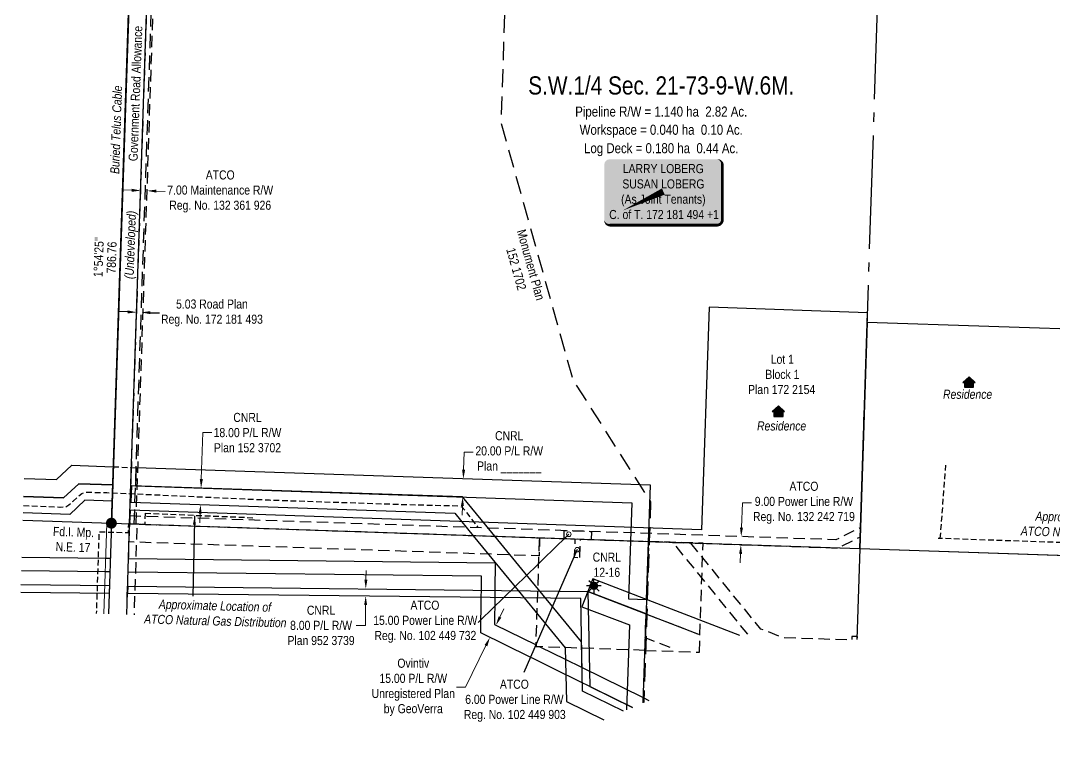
# Model space of a CAD drawing. Extents: x 350042 to 357443, y 6133812 to 6137998.
# Drawn here: x 351869 to 353007, y 6133812 to 6134611 of the extents above; entities that cross this region are included whole.
import ezdxf
from ezdxf.enums import TextEntityAlignment as Align

# ---------------------------------------------------------------- set-up
doc = ezdxf.new("R2010")
doc.units = 0
doc.header["$LTSCALE"] = 5
doc.header["$PDSIZE"] = 0.5
for name, pattern in [('foc-ACCESSROAD', [3.75, 2.5, -1.25]), ('foc-FLOWLINE', [3.75, 2.5, -1.25]), ('foc-MONUMENT-BDYS', [6, 4, -2]), ('foc-QUARTERLINE', [33, 25, -3, 2, -3]), ('foc-TRAV', [1.875, 1.25, -0.625]), ('HIDDEN2', [4.7625, 3.175, -1.5875]), ('UG_PIPE', [1.875, 1.25, -0.625])]:
    doc.linetypes.add(name, pattern=pattern)
doc.layers.get('Defpoints').update_dxf_attribs({"color": 9})
for name, color, linetype in [('AS-OWNER', 7, 'Continuous'), ('AS-PIPE-UG', 44, 'UG_PIPE'), ('AS-PIPE-UG-T', 44, 'Continuous'), ('AS-RESIDENCE', 14, 'Continuous'), ('AS-TELEPHONE-T', 224, 'Continuous'), ('AS-TELUS', 224, 'foc-TEL'), ('C-AR', 13, 'foc-ACCESSROAD'), ('C-RW', 13, 'Continuous'), ('C-SYMBOL', 7, 'Continuous'), ('C-WS', 13, 'foc-ACCESSROAD'), ('C-WS-S', 13, 'Continuous'), ('F-EZE', 190, 'foc-FLOWLINE'), ('F-RW', 190, 'Continuous'), ('L-AREAREQUIRED', 7, 'Continuous'), ('L-AREAWORK', 7, 'Continuous'), ('L-BD1', 253, 'Continuous'), ('L-MON', 1, 'Continuous'), ('L-MON-PLAN', 7, 'foc-MONUMENT-BDYS'), ('L-MON-T', 1, 'Continuous'), ('L-ROAD-T', 7, 'Continuous'), ('L-SEC', 7, 'Continuous'), ('L-SECQ', 8, 'foc-QUARTERLINE'), ('L-TITLEDB', 4, 'Continuous'), ('L-TITLEDB-T', 4, 'Continuous'), ('P-TRAV', 4, 'foc-TRAV'), ('S-3', 3, 'Continuous')]:
    doc.layers.add(name, color=color, linetype=linetype)
for name, color, linetype, lineweight in [('C-RW-T', 13, 'Continuous', 9), ('C-WS-T', 13, 'Continuous', 9), ('F-EZE-T', 190, 'Continuous', 9), ('F-RW-T', 190, 'Continuous', 9), ('T-TEXT', 48, 'Continuous', 18)]:
    doc.layers.add(name, color=color, linetype=linetype, lineweight=lineweight)
doc.styles.add('100L', font='ARIALN.TTF', dxfattribs={"height": 11})
doc.styles.add('175L', font='ARIALN.TTF', dxfattribs={"height": 10})
doc.styles.add('80', font='ARIALN.TTF', dxfattribs={"height": 10})
doc.styles.add('80CG', font='ARIALN.TTF', dxfattribs={"height": 10})
doc.styles.add('80L', font='ARIALN.TTF', dxfattribs={"height": 10})
doc.styles.add('80LS', font='ARIALNI.TTF', dxfattribs={"height": 10})
doc.styles.add('foc-LtypeFont', font='ARIALN.TTF', dxfattribs={"height": 7.35})
doc.linetypes.add('foc-TEL', pattern='A,2,-1,["T",foc-LtypeFont,S=0.2,R=0,X=-0.425,Y=-0.75],-1.24,8', length=12.24)
doc.dimstyles.new('Compass 5 000', dxfattribs={"dimscale": 5, "dimtxt": 9, "dimasz": 2, "dimexe": 0.2, "dimexo": 0.0625, "dimgap": 0.5, "dimtad": 0, "dimtih": 1, "dimtoh": 1, "dimzin": 0, "dimdsep": 46, "dimtxsty": '80CG', "dimcen": 0.1, "dimse1": 1, "dimse2": 1, "dimclrd": 256, "dimclrt": 256, "dimaunit": 1, "dimadec": 4, "dimazin": 0, "dimtfac": 0.06, "dimtofl": 0, "dimtmove": 0, "dimatfit": 1, "dimfxl": 0.2, "dimtolj": 1, "dimtzin": 0, "dimlwd": -1, "dimarcsym": 0})

# ---------------------------------------------------------------- blocks, each defined once
blk = doc.blocks.new('*D393')
at = {"layer": 'C-RW-T', "transparency": 16777216}
for p, q in [((352068.3, 6134106.1), (352070, 6134157.2)), ((352070, 6134157.2), (352080, 6134157.2)), ((352067, 6134068.1), (352066.7, 6134058.1))]:
    blk.add_line(p, q, dxfattribs=at)
for points in [[(352066.6, 6134106.2), (352070, 6134106), (352068, 6134096.1)], [(352065.4, 6134068.2), (352068.7, 6134068.1), (352067.4, 6134078.1)]]:
    blk.add_solid(points, dxfattribs=at)
at = {"layer": 'Defpoints', "color": 0, "transparency": 16777216}
for p in [(352103, 6134094.9), (352067.4, 6134078.1), (352102.4, 6134076.9)]:
    blk.add_point(p, dxfattribs=at)
at = {"layer": 'C-RW-T', "transparency": 16777216, "insert": (352119.1, 6134157.2), "char_height": 10, "attachment_point": 5, "style": '80CG'}
blk.add_mtext('\\A1;CNRL\\P18.00 P/L R/W\\PPlan 152 3702', dxfattribs=at)
blk = doc.blocks.new('*D395')
at = {"layer": 'C-RW-T', "transparency": 16777216}
for p, q in [((352249.5, 6133995.3), (352249.6, 6134005.3)), ((352249.1, 6133967.3), (352248.9, 6133945)), ((352248.9, 6133945), (352238.9, 6133945))]:
    blk.add_line(p, q, dxfattribs=at)
for points in [[(352247.8, 6133995.3), (352251.1, 6133995.3), (352249.3, 6133985.3)], [(352247.5, 6133967.3), (352250.8, 6133967.3), (352249.2, 6133977.3)]]:
    blk.add_solid(points, dxfattribs=at)
at = {"layer": 'Defpoints', "color": 0, "transparency": 16777216}
for p in [(352225.2, 6133985.5), (352225.1, 6133977.6), (352249.2, 6133977.3)]:
    blk.add_point(p, dxfattribs=at)
at = {"layer": 'C-RW-T', "transparency": 16777216, "insert": (352200.1, 6133945), "char_height": 10, "attachment_point": 5, "style": '80CG'}
blk.add_mtext('\\A1;CNRL\\P8.00 P/L R/W\\PPlan 952 3739', dxfattribs=at)
blk = doc.blocks.new('*D396')
at = {"layer": 'Defpoints', "color": 0, "transparency": 16777216}
for p in [(352117.2, 6134706.6), (352119, 6134696.2), (352130.7, 6134698.3)]:
    blk.add_point(p, dxfattribs=at)
at = {"layer": 'F-EZE-T', "transparency": 16777216}
for p, q in [((352127.1, 6134718.5), (352125.3, 6134728.3)), ((352132.4, 6134688.5), (352137.9, 6134657.3)), ((352137.9, 6134657.3), (352147.9, 6134657.3))]:
    blk.add_line(p, q, dxfattribs=at)
for points in [[(352128.7, 6134718.8), (352125.4, 6134718.2), (352128.8, 6134708.6)], [(352134.1, 6134688.8), (352130.8, 6134688.2), (352130.7, 6134698.3)]]:
    blk.add_solid(points, dxfattribs=at)
at = {"layer": 'F-EZE-T', "transparency": 16777216, "insert": (352207.1, 6134657.3), "char_height": 10, "attachment_point": 5, "style": '80CG'}
blk.add_mtext('\\A1;ATCO\\P10.50 Power Line R/W\\PReg. No. 132 361 926', dxfattribs=at)
blk = doc.blocks.new('*D397')
at = {"layer": 'Defpoints', "color": 0, "transparency": 16777216}
for p in [(352637.7, 6134043.6), (352662.5, 6134042.8), (352637.4, 6134034.6)]:
    blk.add_point(p, dxfattribs=at)
at = {"layer": 'F-EZE-T', "transparency": 16777216}
for p, q in [((352662.8, 6134052.8), (352663.8, 6134080)), ((352663.8, 6134080), (352673.8, 6134080)), ((352661.9, 6134023.8), (352661.5, 6134013.8))]:
    blk.add_line(p, q, dxfattribs=at)
for points in [[(352661.2, 6134052.8), (352664.5, 6134052.7), (352662.5, 6134042.8)], [(352660.2, 6134023.9), (352663.5, 6134023.7), (352662.2, 6134033.8)]]:
    blk.add_solid(points, dxfattribs=at)
at = {"layer": 'F-EZE-T', "transparency": 16777216, "insert": (352731.6, 6134080), "char_height": 10, "attachment_point": 5, "style": '80CG'}
blk.add_mtext('\\A1;ATCO \\P9.00 Power Line R/W\\PReg. No. 132 242 719', dxfattribs=at)
blk = doc.blocks.new('*D398')
at = {"layer": 'Defpoints', "color": 0, "transparency": 16777216}
for p in [(352004.3, 6134503.9), (352011.3, 6134503.7), (352008.6, 6134423.4)]:
    blk.add_point(p, dxfattribs=at)
at = {"layer": 'F-EZE-T', "transparency": 16777216}
for p, q in [((351991.6, 6134424), (351981.6, 6134424.3)), ((352018.6, 6134423.1), (352028.6, 6134422.7))]:
    blk.add_line(p, q, dxfattribs=at)
for points in [[(351991.7, 6134425.6), (351991.6, 6134422.3), (352001.6, 6134423.6)], [(352018.7, 6134424.7), (352018.6, 6134421.4), (352008.6, 6134423.4)]]:
    blk.add_solid(points, dxfattribs=at)
at = {"layer": 'F-EZE-T', "transparency": 16777216, "insert": (352089.1, 6134422.7), "char_height": 10, "attachment_point": 5, "style": '80CG'}
blk.add_mtext('\\A1;ATCO\\P{\\A0;7.00 Maintenance R/W\\P}Reg. No. 132 361 926', dxfattribs=at)
blk = doc.blocks.new('*D399')
at = {"layer": 'Defpoints', "color": 0, "transparency": 16777216}
for p in [(352401.7, 6133940.8), (352386, 6133931.8), (352395.1, 6133927.3)]:
    blk.add_point(p, dxfattribs=at)
at = {"layer": 'F-RW-T', "transparency": 16777216}
for p, q in [((352397, 6133954.2), (352401.4, 6133963.2)), ((352381.6, 6133922.8), (352359.1, 6133876.9)), ((352359.1, 6133876.9), (352349.1, 6133876.9))]:
    blk.add_line(p, q, dxfattribs=at)
for points in [[(352395.5, 6133954.9), (352398.5, 6133953.5), (352392.6, 6133945.2)], [(352380.1, 6133923.5), (352383.1, 6133922), (352386, 6133931.8)]]:
    blk.add_solid(points, dxfattribs=at)
at = {"layer": 'F-RW-T', "transparency": 16777216, "insert": (352301.6, 6133876.9), "char_height": 10, "attachment_point": 5, "style": '80CG'}
blk.add_mtext('\\A1;Ovintiv\\P15.00 P/L R/W\\PUnregistered Plan\\Pby GeoVerra', dxfattribs=at)
blk = doc.blocks.new('*D401')
at = {"layer": 'Defpoints', "color": 0, "transparency": 16777216}
for p in [(351997.2, 6134289.5), (352002.2, 6134289.6), (352002.2, 6134289.3)]:
    blk.add_point(p, dxfattribs=at)
at = {"layer": 'L-TITLEDB-T', "transparency": 16777216}
for p, q in [((351987.2, 6134290.1), (351977.2, 6134290.4)), ((352012.2, 6134289.2), (352022.2, 6134288.9))]:
    blk.add_line(p, q, dxfattribs=at)
for points in [[(351987.2, 6134291.7), (351987.1, 6134288.4), (351997.2, 6134289.7)], [(352012.2, 6134290.9), (352012.1, 6134287.6), (352002.2, 6134289.6)]]:
    blk.add_solid(points, dxfattribs=at)
at = {"layer": 'L-TITLEDB-T', "transparency": 16777216, "insert": (352080, 6134288.9), "char_height": 10, "attachment_point": 5, "style": '80CG'}
blk.add_mtext('\\A1;5.03 Road Plan\\PReg. No. 172 181 493 ', dxfattribs=at)
blk = doc.blocks.new('*D402')
at = {"layer": 'C-RW-T', "transparency": 16777216}
for p, q in [((352357, 6134116.3), (352357.7, 6134135.7)), ((352357.7, 6134135.7), (352367.7, 6134135.7)), ((352355.6, 6134076.4), (352355.3, 6134066.4))]:
    blk.add_line(p, q, dxfattribs=at)
for points in [[(352355.3, 6134116.4), (352358.7, 6134116.3), (352356.7, 6134106.3)], [(352354, 6134076.4), (352357.3, 6134076.3), (352356, 6134086.4)]]:
    blk.add_solid(points, dxfattribs=at)
at = {"layer": 'Defpoints', "color": 0, "transparency": 16777216}
for p in [(352356.7, 6134106.3), (352391.1, 6134105.2), (352390.4, 6134085.2)]:
    blk.add_point(p, dxfattribs=at)
at = {"layer": 'C-RW-T', "transparency": 16777216, "insert": (352407.2, 6134135.7), "char_height": 10, "attachment_point": 5, "style": '80CG'}
blk.add_mtext('\\A1;CNRL^J20.00 P/L R/W^JPlan _______', dxfattribs=at)
blk = doc.blocks.new('*U392')
h = blk.add_hatch(color=59)
edge = h.paths.add_edge_path()
edge.add_line((-59, -37), (59, -37))
edge.add_arc((59, -31), 6, 270, 360)
edge.add_line((65, -31), (65, 29.5))
edge.add_arc((59, 29.5), 6, 0, 90)
edge.add_line((59, 35.5), (-59, 35.5))
edge.add_arc((-59, 29.5), 6, 90, 180)
edge.add_line((-65, 29.5), (-65, -31))
edge.add_arc((-59, -31), 6, 180, 270)
at = {"color": 1, "flags": 128}
blk.add_lwpolyline([(-59, -37, 3, 3, 0), (59, -37, 3, 3, 0.414214), (65, -31, 3, 3, 0), (65, 29.5, 3, 0, 0.414214), (59, 35.5, 0, 0, 0), (-59, 35.5, 0, 0, 0.414214), (-65, 29.5, 0, 0, 0), (-65, -31, 0, 3, 0.414214)], format="xyseb", close=True, dxfattribs=at)
blk.add_lwpolyline([(-45, -21, 0, 7.5, 0), (0, 0, 0, 0, 0)], format="xyseb", dxfattribs=at)
at = {"color": 1, "style": '80'}
blk.add_attdef('ENTER_TEXT_001', (-36, -5), '', height=10, dxfattribs=at)
blk = doc.blocks.new('GAS')
h = blk.add_hatch(color=255)
h.dxf.hatch_style = 1
edge = h.paths.add_edge_path()
edge.add_arc((0, 0), 0.9, 0, 360)
for p, q in [((-0.81, 0), (-1.62, 0)), ((-0.57, 0.57), (-1.14, 1.14)), ((0, 0.81), (0, 1.62)), ((0.57, 0.57), (1.14, 1.14)), ((1.62, 0), (0.81, 0)), ((-0.57, -0.57), (-1.14, -1.14)), ((0, -0.81), (0, -1.62)), ((1.14, -1.14), (0.57, -0.57))]:
    blk.add_line(p, q)
blk.add_circle((0, 0), 0.8)
blk = doc.blocks.new('res_occ')
for points in [[(0.1, 0.89), (-1.26, -0.37), (1.46, -0.37)], [(-0.9, -1.43), (1.1, -1.43), (1.1, -0.37), (-0.9, -0.37)]]:
    blk.add_hatch(color=14).paths.add_polyline_path(points)
at = {"color": 14}
for points in [[(0.1, 0.89), (-1.26, -0.37), (1.46, -0.37)], [(-0.9, -1.43), (1.1, -1.43), (1.1, -0.37), (-0.9, -0.37)]]:
    blk.add_lwpolyline(points, close=True, dxfattribs=at)
blk = doc.blocks.new('fdia')
at = {"color": 255, "const_width": 1}
blk.add_lwpolyline([(-0.5, 0, 1), (0.5, 0, 1)], format="xyb", close=True, dxfattribs=at)
blk = doc.blocks.new('Fdiaa')
blk.add_blockref('fdia', (0, 0))
blk = doc.blocks.new('fdib')
at = {"color": 1, "const_width": 1.6}
blk.add_lwpolyline([(-0.4, 0, 1), (0.4, 0, 1)], format="xyb", close=True, dxfattribs=at)
at = {"color": 1}
blk.add_circle((0, 0), 0.8, dxfattribs=at)
blk = doc.blocks.new('Fdibb')
blk.add_blockref('fdib', (0, 0))
blk = doc.blocks.new('fdicc')
for name in ['Fdibb', 'Fdiaa']:
    blk.add_blockref(name, (0, 0))
blk = doc.blocks.new('FDI')
blk.add_blockref('fdicc', (0, 0))

msp = doc.modelspace()

# ---------------------------------------------------------------- linework, layer by layer
at = {"layer": 'AS-PIPE-UG'}
for p, q in [((352881.663, 6134040.693), (352887.898, 6134121.513)), ((352006.439, 6134068.493), (352126.482, 6134063.536))]:
    msp.add_line(p, q, dxfattribs=at)
at = {"layer": 'AS-PIPE-UG', "flags": 128}
for points in [[(351872.418, 6134076.96), (351890.828, 6134076.315), (351912.571, 6134075.284), (351912.978, 6134075.308), (351918.921, 6134075.426), (351922.286, 6134077.645), (351927.06, 6134081.88), (351931.289, 6134085.703), (351936.801, 6134090.12), (351940.744, 6134091.863), (351945.869, 6134091.539), (351964.264, 6134091.233), (352011.791, 6134089.08), (352143.209, 6134083.067), (352296.436, 6134078.002), (352351.719, 6134076.727), (352355.57, 6134075.231), (352359.837, 6134070.066), (352365.304, 6134062.628), (352372.736, 6134052.821)], [(352006.439, 6134068.505), (352006.439, 6134068.493), (352006.018, 6134056.111), (351988.028, 6134056.717), (351987.69, 6134046.74), (351955.605, 6134047.788), (351952.657, 6133958.169)], [(353633.823, 6134015.293), (353196.659, 6134030.056), (352881.663, 6134040.693), (352879.473, 6134040.767)]]:
    msp.add_lwpolyline(points, dxfattribs=at)
at = {"layer": 'AS-TELUS', "flags": 128}
msp.add_lwpolyline([(351969.814, 6134057.147), (351992.176, 6134721.871, 0.14514276), (351979.082, 6134769.176), (351920.343, 6134863.72), (351898.037, 6134899.624)], format="xyb", dxfattribs=at)
at = {"layer": 'C-AR', "flags": 128}
msp.add_lwpolyline([(351988.79, 6134036.876), (351989.437, 6134056.861), (352440.687, 6134041.535), (352440.009, 6134021.551)], close=True, dxfattribs=at)
msp.add_lwpolyline([(352584.476, 6133920.569), (352556.982, 6133931.211), (352557.881, 6133957.665), (352615.29, 6133935.444)], dxfattribs=at)
at = {"layer": 'C-RW', "flags": 128}
for points in [[(351873.346, 6134106.782), (351909.035, 6134105.628), (351925.688, 6134121.231), (351971.407, 6134119.703), (351970.73, 6134099.719), (351933.308, 6134100.97), (351916.664, 6134085.376), (351872.724, 6134086.796)], [(351872.725, 6134086.821), (351916.646, 6134085.403), (351933.3, 6134100.983), (351970.73, 6134099.719), (351970.123, 6134081.734), (351940.147, 6134082.746), (351923.505, 6134067.177), (351872.165, 6134068.834)], [(352533.056, 6133850.558), (352487.856, 6133872.739), (352486.816, 6133926.981), (352431.107, 6133994.805), (352381.498, 6134055.203), (352355.901, 6134086.367), (351991.332, 6134098.682), (351990.727, 6134080.692), (352347.158, 6134068.652), (352367.588, 6134043.778), (352417.197, 6133983.38), (352423.817, 6133975.321), (352468.939, 6133920.386), (352470.07, 6133861.417), (352511.255, 6133841.206)], [(352661.01, 6133933.876), (352499.121, 6133996.454), (352493.715, 6133982.468), (352615.372, 6133935.441)], [(351869.45, 6133981.659), (351967.297, 6133980.506), (351967.559, 6133988.503), (351869.699, 6133989.654)], [(352533.056, 6133850.558), (352487.856, 6133872.739), (352485.87, 6133974.559), (351987.411, 6133980.279), (351987.673, 6133988.275), (352493.715, 6133982.468), (352495.756, 6133877.769), (352542.745, 6133854.714)], [(352554.58, 6133859.791), (352557.881, 6133957.665), (352493.715, 6133982.468), (352487.204, 6133965.624), (352539.464, 6133945.478), (352536.309, 6133851.953)]]:
    msp.add_lwpolyline(points, dxfattribs=at)
msp.add_lwpolyline([(351995.87, 6134098.529), (352542.032, 6134080.079), (352538.436, 6133974.211), (352558.42, 6133973.532), (352562.694, 6134099.388), (351996.542, 6134118.513)], close=True, dxfattribs=at)
at = {"layer": 'C-WS', "flags": 128}
for points in [[(352556.519, 6133917.559), (352436.615, 6133921.631), (352440.687, 6134041.535), (352560.591, 6134037.462)], [(352616.471, 6133915.522), (352620.543, 6134035.426), (352560.591, 6134037.462), (352556.519, 6133917.559)]]:
    msp.add_lwpolyline(points, close=True, dxfattribs=at)
at = {"layer": 'Defpoints'}
msp.add_point((352500.49, 6133988.52), dxfattribs=at)
msp.add_point((352500.49, 6133988.52), dxfattribs=at)
at = {"layer": 'F-EZE', "flags": 128}
for points in [[(351989.419, 6134056.873), (352010.312, 6134684.487)], [(351996.413, 6134056.64), (352017.43, 6134687.969)], [(351986.208, 6133957.018), (351989.437, 6134056.861), (351997.431, 6134056.603), (351994.201, 6133956.744)], [(352790.289, 6133929.443), (352790.395, 6133932.653), (352784.4, 6133932.851), (352784.268, 6133928.854), (352709.22, 6133931.319), (352684.041, 6133941.052), (352607.05, 6134035.654), (352587.169, 6134036.325), (352670.819, 6133933.54)]]:
    msp.add_lwpolyline(points, dxfattribs=at)
for points in [[(352794.024, 6134042.665), (352794.361, 6134052.851), (352766.661, 6134039.274), (351989.705, 6134065.479), (351989.418, 6134056.862), (352768.603, 6134030.205)], [(352467.535, 6134040.361), (352467.839, 6134049.354), (352497.815, 6134048.342), (352497.511, 6134039.349)], [(352484.846, 6134019.769), (352485.521, 6134039.753), (352479.525, 6134039.955), (352478.851, 6134019.971)]]:
    msp.add_lwpolyline(points, close=True, dxfattribs=at)
at = {"layer": 'F-RW', "flags": 128}
for points in [[(351870.645, 6134020.019), (351963.088, 6134018.95), (351968.117, 6134018.892), (351968.553, 6134018.887)], [(351988.668, 6134018.655), (352391.863, 6134014.013), (352391.517, 6133984.021), (352391.425, 6133976.024), (352391.079, 6133945.964), (352436.748, 6133923.551), (352436.684, 6133921.663), (352440.781, 6133921.524), (352468.604, 6133907.87), (352486.77, 6133898.955), (352554.792, 6133865.571), (352560.978, 6133862.536)], [(351968.059, 6134003.895), (351967.943, 6134003.896), (351962.915, 6134003.954), (351870.178, 6134005.027)], [(352542.815, 6133854.744), (352480.163, 6133885.492), (352461.997, 6133894.407), (352434.174, 6133908.062), (352430.141, 6133910.089), (352375.975, 6133936.672), (352376.43, 6133976.196), (352376.522, 6133984.194), (352376.694, 6133999.19), (351988.174, 6134003.663)]]:
    msp.add_lwpolyline(points, dxfattribs=at)
at = {"layer": 'F-RW-T', "color": 4, "flags": 128}
for points in [[(351964.31, 6134057.707), (351961.081, 6133957.88)], [(351964.31, 6134057.707), (351969.336, 6134057.544)], [(351966.107, 6133957.707), (351969.336, 6134057.544)]]:
    msp.add_lwpolyline(points, dxfattribs=at)
at = {"layer": 'L-MON-PLAN', "flags": 128}
msp.add_lwpolyline([(352413.417, 6134947.118), (352408.526, 6134804.807), (352397.998, 6134498.437), (352477.024, 6134215.711), (352562.855, 6134080.854), (352561.371, 6134037.099), (352558.669, 6133957.393), (352555.371, 6133860.131)], dxfattribs=at)
at = {"layer": 'L-SEC'}
for p, q in [((351871.912, 6134060.714), (351969.315, 6134057.542)), ((351969.315, 6134057.542), (351966.025, 6133957.71)), ((351986.125, 6133957.021), (351989.415, 6134056.864)), ((352793.012, 6134029.67), (353596.651, 6134002.45))]:
    msp.add_line(p, q, dxfattribs=at)
at = {"layer": 'L-SEC', "flags": 128}
for points in [[(351969.315, 6134057.542), (351996.085, 6134861.682)], [(351989.419, 6134056.873), (352016.189, 6134861.013)], [(351969.315, 6134057.542), (352793.012, 6134029.67)]]:
    msp.add_lwpolyline(points, dxfattribs=at)
at = {"layer": 'L-SECQ'}
msp.add_line((352793.012, 6134029.67), (352789.708, 6133929.463), dxfattribs=at)
at = {"layer": 'L-SECQ', "flags": 128}
msp.add_lwpolyline([(352793.012, 6134029.67), (352846.234, 6135637.328)], dxfattribs=at)
at = {"layer": 'L-TITLEDB', "linetype": 'HIDDEN2', "flags": 128}
msp.add_lwpolyline([(351994.445, 6134056.705), (352021.215, 6134860.845)], dxfattribs=at)
at = {"layer": 'L-TITLEDB', "flags": 128}
msp.add_lwpolyline([(351989.419, 6134056.873), (351989.419, 6134056.873), (352367.293, 6134044.075), (352560.988, 6134037.521), (352793.012, 6134029.67), (352801.603, 6134289.174), (352627.232, 6134295.166), (352618.995, 6134050.234), (351989.954, 6134071.849)], close=True, dxfattribs=at)
msp.add_lwpolyline([(352801.253, 6134278.605), (352793.012, 6134029.67), (353596.651, 6134002.45), (353604.891, 6134252.064), (352801.253, 6134278.605)], dxfattribs=at)
at = {"layer": 'P-TRAV'}
msp.add_line((351971.407, 6134119.703), (351996.542, 6134118.513), dxfattribs=at)
at = {"layer": 'S-3'}
msp.add_line((351970.739, 6134099.719), (351970.73, 6134099.719), dxfattribs=at)

# ---------------------------------------------------------------- block references
at = {"layer": 'AS-OWNER'}
ref = msp.add_blockref('*U392', (352576.844, 6134422.566), dxfattribs=at)
ref.add_attrib('ENTER_TEXT_001', 'LARRY LOBERG', (352532.222, 6134442.825), dxfattribs={"layer": '0', "color": 1, "height": 10, "style": '80'})
ref.add_attrib('ENTER_TEXT_002', 'SUSAN LOBERG', (352531.738, 6134425.981), dxfattribs={"layer": '0', "color": 1, "height": 10, "style": '80'})
ref.add_attrib('ENTER_TEXT_003', '(As Joint Tenants)', (352530.363, 6134409.144), dxfattribs={"layer": '0', "color": 1, "height": 10, "style": '80'})
ref.add_attrib('ENTER_TEXT_004', 'C. of T. 172 181 494 +1', (352517.277, 6134392.3), dxfattribs={"layer": '0', "color": 1, "height": 10, "style": '80'})
at = {"layer": 'AS-RESIDENCE', "color": 3, "xscale": 4.998719999999969, "yscale": 4.998719999999969, "zscale": 4.998719999999969}
for p in [(352912.813, 6134214.306), (352703.077, 6134182.185)]:
    msp.add_blockref('res_occ', p, dxfattribs=at)
at = {"layer": 'C-WS-S', "xscale": 4.999999999999964, "yscale": 4.999999999999964, "zscale": 4.999999999999964}
msp.add_blockref('GAS', (352500.49, 6133988.52), dxfattribs=at)
at = {"layer": 'L-MON', "xscale": 4.99999999999998, "yscale": 4.99999999999998, "zscale": 4.99999999999998}
msp.add_blockref('FDI', (351969.315, 6134057.542), dxfattribs=at)

# ---------------------------------------------------------------- texts
at = {"layer": 'AS-PIPE-UG-T', "char_height": 10.00219, "attachment_point": 1, "rotation": 358.416458, "style": '175L'}
for insert in [(352968.69, 6134070.813), (352003.759, 6133973.864)]:
    msp.add_mtext_dynamic_manual_height_columns('\\pi17.919;{\\fArial Narrow|b0|i1|c0|p34;Approximate Location of\\P\\pi2.2676;ATCO Natural Gas Distribution}', width=160.90647, gutter_width=99.997, heights=[0], dxfattribs=dict(at, insert=insert))
at = {"layer": 'AS-RESIDENCE', "char_height": 9.99744, "attachment_point": 1, "style": '80L'}
for insert in [(352884.725, 6134204.418), (352680.01, 6134169.569)]:
    msp.add_mtext_dynamic_manual_height_columns('{\\fArial Narrow|b0|i1|c0|p34;Residence}', width=53.92657, gutter_width=49.987, heights=[0], dxfattribs=dict(at, insert=insert))
at = {"layer": 'AS-TELEPHONE-T', "insert": (351967.868, 6134441.546), "char_height": 9.99774, "attachment_point": 1, "rotation": 88.097915, "style": '80L'}
msp.add_mtext_dynamic_manual_height_columns('\\pi0.59493;{\\fArial Narrow|b0|i1|c0|p34;Buried Telus Cable}', width=97.21017, gutter_width=49.987, heights=[0], dxfattribs=at)
at = {"layer": 'C-SYMBOL', "color": 3, "style": '175L'}
msp.add_text('S.W.1/4 Sec. 21-73-9-W.6M.', height=20, dxfattribs=at).set_placement((352574.539, 6134523.365), align=Align.BOTTOM_CENTER)
at = {"layer": 'C-WS-T', "insert": (352514.62, 6134011.756), "char_height": 10, "attachment_point": 5, "style": '80CG'}
msp.add_mtext('\\A1;CNRL\\P12-16', dxfattribs=at)
at = {"layer": 'F-EZE-T', "char_height": 9.99774, "attachment_point": 1, "style": '80L'}
for s, insert in [('\\pi41.628;ATCO\\P\\pi0.66206;15.00 Power Line R/W\\P\\pi1.9953;Reg. No. 102 449 732', (352256.882, 6133972.271)), ('\\pi41.628;ATCO\\P\\pi3.4377;6.00 Power Line R/W\\P\\pi1.9646;Reg. No. 102 449 903', (352355.332, 6133885.299))]:
    msp.add_mtext_dynamic_manual_height_columns(s, width=114.57953, gutter_width=49.987, heights=[0], dxfattribs=dict(at, insert=insert))
at = {"layer": 'L-AREAREQUIRED', "color": 5, "style": '100L'}
msp.add_text('Pipeline R/W = 1.140 ha  2.82 Ac.', height=10.99721, dxfattribs=at).set_placement((352574.539, 6134501.779), align=Align.BOTTOM_CENTER)
at = {"layer": 'L-AREAWORK', "color": 5, "style": '100L'}
for s, p in [('Workspace = 0.040 ha  0.10 Ac.', (352574.539, 6134481.784)), ('Log Deck = 0.180 ha  0.44 Ac.', (352574.539, 6134461.502))]:
    msp.add_text(s, height=10.99721, dxfattribs=at).set_placement(p, align=Align.BOTTOM_CENTER)
at = {"layer": 'L-BD1', "style": '80L'}
for s, p in [("1°54'25''", (351955.297, 6134350.352)), ('786.76', (351969.535, 6134349.879))]:
    msp.add_text(s, height=9.9974, rotation=88.0946, dxfattribs=at).set_placement(p, align=Align.MIDDLE)
at = {"layer": 'L-MON-T', "insert": (352424.952, 6134382.356), "char_height": 9.99744, "attachment_point": 1, "rotation": 285.616506, "style": '80L'}
msp.add_mtext_dynamic_manual_height_columns('\\pi0.47621;Monument Plan \\P\\pi16.789;152 1702', width=79.51347, gutter_width=49.987, heights=[0], dxfattribs=at)
at = {"layer": 'L-ROAD-T', "style": '80L'}
msp.add_text('Government Road Allowance', height=10, rotation=87.944814, dxfattribs=at).set_placement((351995.788, 6134530.464), align=Align.MIDDLE_CENTER)
at = {"layer": 'L-TITLEDB-T', "insert": (352669.661, 6134243.001), "char_height": 9.99744, "attachment_point": 1, "style": '80L'}
msp.add_mtext_dynamic_manual_height_columns('\\pi25.436;Lot 1\\P\\pi19.407;Block 1\\P\\pi0.48985;Plan 172 2154', width=73.40999, gutter_width=49.987, heights=[0], dxfattribs=at)
at = {"layer": 'T-TEXT', "style": '80LS'}
msp.add_text('(Undeveloped)', height=10, rotation=87.944814, dxfattribs=at).set_placement((351990.045, 6134363.889), align=Align.MIDDLE_CENTER)

# ---------------------------------------------------------------- dimensions: what is measured, and where the dimension line sits
at = {"layer": 'C-RW-T'}
for base, p1, p2, angle, text, picture, middle in [((352067.368, 6134078.113), (352103.002, 6134094.92), (352102.395, 6134076.93), 268.0653, 'CNRL\\P18.00 P/L R/W\\PPlan 152 3702', '*D393', (352119.124, 6134157.151)), ((352356.659, 6134106.348), (352390.434, 6134085.2), (352391.109, 6134105.184), 88.0653, 'CNRL^J20.00 P/L R/W^JPlan _______', '*D402', (352407.191, 6134135.707)), ((352249.247, 6133977.274), (352225.225, 6133985.549), (352225.133, 6133977.551), 269.342539, 'CNRL\\P8.00 P/L R/W\\PPlan 952 3739', '*D395', (352200.128, 6133945.022))]:
    dim = msp.add_linear_dim(base=base, p1=p1, p2=p2, angle=angle, text=text, dimstyle='Compass 5 000', dxfattribs=at)
    dim.commit()
    dim.dimension.update_dxf_attribs({"geometry": picture, "text_midpoint": middle, "dimtype": 161})
at = {"layer": 'F-EZE-T'}
for base, p1, p2, angle, text, picture, middle in [((352130.665, 6134698.309), (352117.166, 6134706.576), (352119, 6134696.239), 280.059273, 'ATCO\\P10.50 Power Line R/W\\PReg. No. 132 361 926', '*D396', (352207.081, 6134657.297)), ((352662.503, 6134042.787), (352637.434, 6134034.629), (352637.737, 6134043.622), 88.068212, 'ATCO \\P9.00 Power Line R/W\\PReg. No. 132 242 719', '*D397', (352731.609, 6134079.999))]:
    dim = msp.add_linear_dim(base=base, p1=p1, p2=p2, angle=angle, text=text, dimstyle='Compass 5 000', dxfattribs=at)
    dim.commit()
    dim.dimension.update_dxf_attribs({"geometry": picture, "text_midpoint": middle, "dimtype": 161})
at = {"layer": 'F-EZE-T', "color": 3}
dim = msp.add_linear_dim(base=(352008.622, 6134423.389), p1=(352004.33, 6134503.939), p2=(352011.324, 6134503.703), angle=358.073173, text='ATCO\\P{\\A0;7.00 Maintenance R/W\\P}Reg. No. 132 361 926', dimstyle='Compass 5 000', dxfattribs=at)
dim.commit()
dim.dimension.update_dxf_attribs({"geometry": '*D398', "text_midpoint": (352089.064, 6134422.716), "dimtype": 161})
at = {"layer": 'F-RW-T', "color": 4}
dim = msp.add_linear_dim(base=(352385.982, 6133931.76), p1=(352401.683, 6133940.76), p2=(352395.076, 6133927.297), angle=243.8597, text='Ovintiv\\P15.00 P/L R/W\\PUnregistered Plan\\Pby GeoVerra', dimstyle='Compass 5 000', dxfattribs=at)
dim.commit()
dim.dimension.update_dxf_attribs({"geometry": '*D399', "text_midpoint": (352301.573, 6133876.935), "dimtype": 161})
at = {"layer": 'L-TITLEDB-T'}
dim = msp.add_aligned_dim(p1=(351997.161, 6134289.458), p2=(352002.187, 6134289.289), distance=0.264, text='5.03 Road Plan\\PReg. No. 172 181 493 ', dimstyle='Compass 5 000', dxfattribs=at)
dim.commit()
dim.dimension.update_dxf_attribs({"geometry": '*D401', "text_midpoint": (352080.023, 6134288.88)})

# ---------------------------------------------------------------- leaders
at = {"layer": 'AS-PIPE-UG-T', "path_type": 1}
msp.add_leader([(352060.925, 6134065.8), (352058.881, 6133977.116)], dimstyle='Compass 5 000', override={"dimgap": 0.5, "dimtad": 0}, dxfattribs=at)
at = {"layer": 'F-EZE-T', "path_type": 1}
for points, override in [([(352472.857, 6134045.356), (352373.173, 6133948.208)], {"dimasz": 1, "dimgap": 0.5, "dimtad": 0, "dimldrblk": 'DotBlank'}), ([(352482.059, 6134028.441), (352423.432, 6133893.317)], {"dimasz": 1, "dimldrblk": 'DotBlank'})]:
    msp.add_leader(points, dimstyle='Compass 5 000', override=override, dxfattribs=at)

# ---------------------------------------------------------------- next in the draw order: texts
at = {"layer": 'L-MON-T', "insert": (351927.78, 6134052.83), "char_height": 9.99404, "width": 44.30278, "attachment_point": 2, "rotation": 358.113669, "style": '80LS', "bg_fill": 2}
msp.add_mtext('{\\fArial Narrow|b0|i0|c0|p34;Fd.I. Mp.\\PN.E. 17}', dxfattribs=at)

doc.saveas('drawing.dxf')
